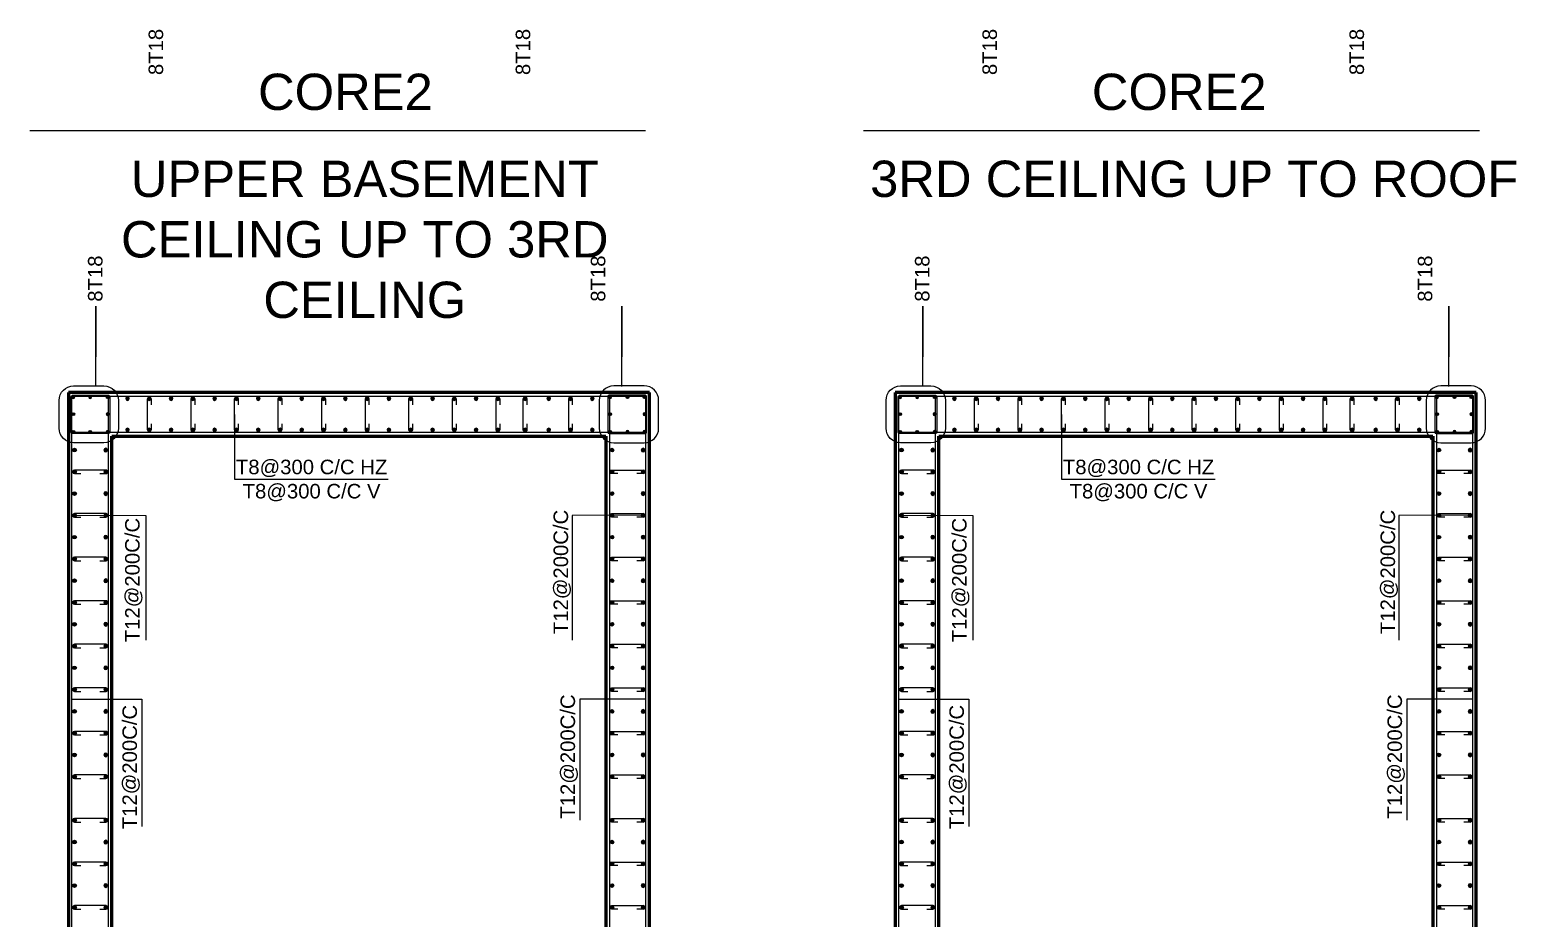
# Model space of a CAD drawing. Header units: millimetres. Extents: x -967280 to 3852, y 2833 to 1955156.
# Drawn here: x -398427 to -391302, y 457550 to 461811 of the extents above; entities that cross this region are included whole.
import ezdxf

# ---------------------------------------------------------------- set-up
doc = ezdxf.new("R2010")
doc.units = ezdxf.units.MM
doc.header["$LTSCALE"] = 1000
for name, color, linetype in [('A-WALL-LOW', 4, 'Continuous'), ('BARS', 1, 'Continuous'), ('S -Beams', 2, 'Continuous'), ('ST-STEEL', 4, 'Continuous'), ('ST-TEXT', 3, 'Continuous')]:
    doc.layers.add(name, color=color, linetype=linetype)
doc.layers.add('ST-001-COL-SEC', color=6, linetype='Continuous', lineweight=60)
doc.styles.add('DIM 1', font='arial.ttf', dxfattribs={"width": 0.8})
doc.styles.add('STRECTURAL', font='arial.ttf')
doc.styles.add('TXT DIM 25', font='arial.ttf')
doc.dimstyles.new('50', dxfattribs={"dimscale": 0.666666666666667, "dimtxt": 0.5, "dimasz": 0.12, "dimexe": 0.1, "dimexo": 0.08, "dimgap": 0.15, "dimtad": 1, "dimlfac": 0.4, "dimzin": 4, "dimdsep": 46, "dimtxsty": 'DIM 1', "dimblk": 'ARCHTICK', "dimcen": 0.09, "dimdle": 0.1, "dimclrd": 1, "dimclre": 252, "dimclrt": 2, "dimadec": 0, "dimazin": 0, "dimtfac": 1, "dimtix": 1, "dimtmove": 0, "dimatfit": 3, "dimfxl": 33, "dimtolj": 1, "dimtzin": 0, "dimarcsym": 0})
doc.dimstyles.new('ST- DIM1-25', dxfattribs={"dimscale": 0.025, "dimtxt": 1000, "dimasz": 1000, "dimexe": 1000, "dimexo": 1000, "dimgap": 0.5, "dimtad": 2, "dimdec": 0, "dimrnd": 5, "dimzin": 0, "dimdsep": 46, "dimtxsty": 'TXT DIM 25', "dimblk": 'ARCHTICK', "dimcen": 90, "dimdle": 1000, "dimclrd": 1, "dimclre": 1, "dimclrt": 3, "dimadec": 1, "dimazin": 0, "dimtfac": 1, "dimtdec": 0, "dimtofl": 0, "dimtmove": 0, "dimatfit": 3, "dimfxl": 1, "dimtolj": 1, "dimtzin": 0, "dimarcsym": 0})

# ---------------------------------------------------------------- blocks, each defined once
blk = doc.blocks.new('D25')
at = {"layer": 'BARS'}
h = blk.add_hatch(color=256, dxfattribs=at)
h.dxf.hatch_style = 1
edge = h.paths.add_edge_path()
edge.add_arc((0, 0), 12.5, 0, 360)
at = {"layer": 'BARS', "color": 1}
blk.add_circle((0, 0), 12.5, dxfattribs=at)
at = {"layer": 'Defpoints'}
for p, q in [((12.5, 0), (-12.5, 0)), ((0, -12.5), (0, 12.5))]:
    blk.add_line(p, q, dxfattribs=at)
at = {"layer": 'ST-STEEL'}
blk.add_circle((0, 0), 12.5, dxfattribs=at)
blk = doc.blocks.new('_ArchTick')
at = {"color": 0, "linetype": 'ByBlock', "const_width": 0.15}
blk.add_lwpolyline([(-0.5, -0.5), (0.5, 0.5)], dxfattribs=at)
blk = doc.blocks.new('ST_WAll')
at = {"layer": 'A-WALL-LOW', "color": 1}
for points in [[(548170.9205314796, 1618850.714931436), (547962.1162808817, 1618850.714931436, -0.414213562373095), (547862.1162808817, 1618950.714931197), (547862.1162808817, 1619142.18549747, -0.414213562373095), (547962.1162808817, 1619242.185497471), (548170.9205314796, 1619242.185497471, -0.414213562373095), (548270.9205314796, 1619142.18549747), (548270.9205314796, 1618950.714931197, -0.414213562373095)], [(551681.1084968708, 1618850.714931436), (551889.9127475881, 1618850.714931436, 0.414213562373095), (551989.912747469, 1618950.714931197), (551989.912747469, 1619142.18549747, 0.414213562373095), (551889.9127475881, 1619242.185497471), (551681.1084968708, 1619242.185497471, 0.414213562373095), (551581.1084968708, 1619142.18549747), (551581.1084968708, 1618950.714931197, 0.414213562373095)], [(553864.3907357203, 1618850.714931436), (553655.5864851229, 1618850.714931436, -0.414213562373095), (553555.5864851227, 1618950.714931197), (553555.5864851227, 1619142.18549747, -0.414213562373095), (553655.5864851229, 1619242.185497471), (553864.3907357203, 1619242.185497471, -0.414213562373095), (553964.3907357205, 1619142.18549747), (553964.3907357205, 1618950.714931197, -0.414213562373095)], [(557374.5787011121, 1618850.714931436), (557583.382951829, 1618850.714931436, 0.414213562373095), (557683.38295171, 1618950.714931197), (557683.38295171, 1619142.18549747, 0.414213562373095), (557583.382951829, 1619242.185497471), (557374.5787011121, 1619242.185497471, 0.414213562373095), (557274.5787011121, 1619142.18549747), (557274.5787011121, 1618950.714931197, 0.414213562373095)]]:
    blk.add_lwpolyline(points, format="xyb", close=True, dxfattribs=at)
at = {"layer": 'S -Beams', "color": 3}
for p, q in [((547660, 1621000.000000001), (551900.0000000002, 1621000.000000001)), ((553400.5844021401, 1621000.000000001), (557640.5844021402, 1621000.000000001))]:
    blk.add_line(p, q, dxfattribs=at)
at = {"layer": 'ST-001-COL-SEC'}
for p, q in [((551926.0145141744, 1619195.908572145), (547926.0145141761, 1619195.908572145)), ((547926.0145141761, 1619195.908572145), (547926.0145141761, 1611995.908493221)), ((551926.0145141744, 1611995.908493221), (551926.0145141744, 1619195.908572145)), ((557619.4847184153, 1619195.908572145), (553619.4847184173, 1619195.908572145)), ((553619.4847184173, 1619195.908572145), (553619.4847184173, 1611995.908493221)), ((557619.4847184153, 1611995.908493221), (557619.4847184153, 1619195.908572145)), ((548226.0145141758, 1612295.908493221), (548226.0145141758, 1618895.908572144)), ((548226.0145141758, 1618895.908572144), (551626.3467996976, 1618895.908572144)), ((551626.3467996976, 1618895.908572144), (551626.086947187, 1612295.908493222)), ((553919.484718417, 1612295.908493221), (553919.484718417, 1618895.908572144)), ((553919.484718417, 1618895.908572144), (557319.817003939, 1618895.908572144)), ((557319.817003939, 1618895.908572144), (557319.5571514278, 1612295.908493222))]:
    blk.add_line(p, q, dxfattribs=at)
at = {"layer": 'ST-STEEL'}
for points in [[(547954.2520142657, 1619177.083572145), (548202.3451736085, 1619177.083572145, -0.414213562373095), (548211.7576736086, 1619167.671072324), (548211.7576736086, 1618922.946072325, -0.414213562373095), (548202.3451736085, 1618913.533572145), (547954.2520142657, 1618913.533572145, -0.414213562373095), (547944.8395142657, 1618922.946072325), (547944.8395142657, 1619167.671072324, -0.414213562373095)], [(547963.112863747, 1619170.908572145), (548188.9161647243, 1619170.908572145, -0.414213562373095), (548201.0145141761, 1619158.810222574), (548201.0145141761, 1612036.585086315, -0.414213562373095), (548182.1220547833, 1612017.692626923), (547963.112863747, 1612017.692626923, -0.414213562373095), (547951.0145141762, 1612029.790976494), (547951.0145141762, 1619158.810222574, -0.414213562373095)], [(551888.9424547813, 1618920.908572145), (547963.112863747, 1618920.908572145, -0.414213562373095), (547951.0145141762, 1618933.006921716), (547951.0145141762, 1619158.810222574, -0.414213562373095), (547963.112863747, 1619170.908572145), (551888.9424547813, 1619170.908572145, -0.414213562373095), (551901.0408042334, 1619158.810222574), (551901.0408042334, 1618933.006921716, -0.414213562373095)], [(551897.7770140851, 1619177.083572145), (551649.6838547423, 1619177.083572145, 0.414213562373095), (551640.2713547422, 1619167.671072324), (551640.2713547422, 1618922.946072325, 0.414213562373095), (551649.6838547423, 1618913.533572145), (551897.7770140851, 1618913.533572145, 0.414213562373095), (551907.1895140852, 1618922.946072325), (551907.1895140852, 1619167.671072324, 0.414213562373095)], [(551889.2484501265, 1619170.908572145), (551663.4451491496, 1619170.908572145, 0.414213562373095), (551651.3467996977, 1619158.810222574), (551651.0751357089, 1612029.790976494, 0.414213562373095), (551663.1734851608, 1612017.692626923), (551888.976786138, 1612017.692626923, 0.414213562373095), (551901.075135709, 1612029.790976494), (551901.346799698, 1619158.810222574, 0.414213562373095)], [(553647.722218507, 1619177.083572145), (553895.8153778497, 1619177.083572145, -0.414213562373095), (553905.2278778496, 1619167.671072324), (553905.2278778496, 1618922.946072325, -0.414213562373095), (553895.8153778497, 1618913.533572145), (553647.722218507, 1618913.533572145, -0.414213562373095), (553638.3097185069, 1618922.946072325), (553638.3097185069, 1619167.671072324, -0.414213562373095)], [(553656.5830679883, 1619170.908572145), (553882.3863689651, 1619170.908572145, -0.414213562373095), (553894.484718417, 1619158.810222574), (553894.484718417, 1612036.585086315, -0.414213562373095), (553875.5922590245, 1612017.692626923), (553656.5830679883, 1612017.692626923, -0.414213562373095), (553644.484718417, 1612029.790976494), (553644.484718417, 1619158.810222574, -0.414213562373095)], [(557582.4126590225, 1618920.908572145), (553656.5830679883, 1618920.908572145, -0.414213562373095), (553644.484718417, 1618933.006921716), (553644.484718417, 1619158.810222574, -0.414213562373095), (553656.5830679883, 1619170.908572145), (557582.4126590225, 1619170.908572145, -0.414213562373095), (557594.5110084744, 1619158.810222574), (557594.5110084744, 1618933.006921716, -0.414213562373095)], [(557591.247218326, 1619177.083572145), (557343.1540589832, 1619177.083572145, 0.414213562373095), (557333.7415589831, 1619167.671072324), (557333.7415589831, 1618922.946072325, 0.414213562373095), (557343.1540589832, 1618913.533572145), (557591.247218326, 1618913.533572145, 0.414213562373095), (557600.6597183261, 1618922.946072325), (557600.6597183261, 1619167.671072324, 0.414213562373095)], [(557582.7186543677, 1619170.908572145), (557356.9153533911, 1619170.908572145, 0.414213562373095), (557344.817003939, 1619158.810222574), (557344.5453399501, 1612029.790976494, 0.414213562373095), (557356.643689402, 1612017.692626923), (557582.4469903789, 1612017.692626923, 0.414213562373095), (557594.5453399504, 1612029.790976494), (557594.8170039392, 1619158.810222574, 0.414213562373095)]]:
    blk.add_lwpolyline(points, format="xyb", close=True, dxfattribs=at)
for points in [[(548495.6379549184, 1618980.335606761), (548495.635821072, 1618938.217214532, -1.000000000000947), (548470.635821072, 1618938.21848125), (548470.6349785009, 1619153.539279886, -1), (548495.6349785009, 1619153.538013168), (548495.6328395286, 1619111.318058439)], [(548795.6379547993, 1618980.335606761), (548795.6358210724, 1618938.217214532, -1.000000000000947), (548770.6358211912, 1618938.21848125), (548770.6349785009, 1619153.539279886, -1), (548795.6349783817, 1619153.538013168), (548795.6328395287, 1619111.318058439)], [(549095.6379549186, 1618980.335606761), (549095.6358210722, 1618938.217214532, -1.000000000000947), (549070.6358210722, 1618938.21848125), (549070.6349786199, 1619153.539279886, -1), (549095.634978501, 1619153.538013168), (549095.6328395287, 1619111.318058439)], [(549395.6379549183, 1618980.335606761), (549395.6358210723, 1618938.217214532, -1.000000000000947), (549370.6358210724, 1618938.21848125), (549370.634978501, 1619153.539279886, -1), (549395.6349785008, 1619153.538013168), (549395.6328395285, 1619111.318058439)], [(549695.6379547991, 1618980.335606761), (549695.6358210723, 1618938.217214532, -1.000000000000947), (549670.6358210723, 1618938.21848125), (549670.6349785011, 1619153.539279886, -1), (549695.6349785011, 1619153.538013168), (549695.6328395288, 1619111.318058439)], [(549995.6379549184, 1618980.335606761), (549995.635821072, 1618938.217214532, -1.000000000000947), (549970.6358210723, 1618938.21848125), (549970.6349785009, 1619153.539279886, -1), (549995.6349785012, 1619153.538013168), (549995.6328395288, 1619111.318058439)], [(550295.6379547992, 1618980.335606761), (550295.6358209532, 1618938.217214532, -1.000000000000947), (550270.6358209528, 1618938.21848125), (550270.6349783819, 1619153.539279886, -1), (550295.6349783817, 1619153.538013168), (550295.6328394094, 1619111.318058439)], [(550595.6379546801, 1618980.335606761), (550595.6358209532, 1618938.217214532, -1.000000000000947), (550570.6358209532, 1618938.21848125), (550570.6349783817, 1619153.539279886, -1), (550595.6349783818, 1619153.538013168), (550595.6328394095, 1619111.318058439)], [(550895.6379547993, 1618980.335606761), (550895.635820953, 1618938.217214532, -1.000000000000947), (550870.6358209532, 1618938.21848125), (550870.6349783815, 1619153.539279886, -1), (550895.6349783816, 1619153.538013168), (550895.6328394093, 1619111.318058439)], [(551083.1379547975, 1618980.335606761), (551083.1358210705, 1618938.217214532, -1.000000000000947), (551058.13582119, 1618938.21848125), (551058.1349784994, 1619153.539279886, -1), (551083.1349783798, 1619153.538013168), (551083.1328395271, 1619111.318058439)], [(551395.6379547975, 1618980.335606761), (551395.6358210706, 1618938.217214532, -1.000000000000947), (551370.6358211898, 1618938.21848125), (551370.6349784994, 1619153.539279886, -1), (551395.6349783803, 1619153.538013168), (551395.6328395272, 1619111.318058439)], [(554189.1081591594, 1618980.335606761), (554189.1060253133, 1618938.217214532, -1.000000000000947), (554164.1060253135, 1618938.21848125), (554164.1051827421, 1619153.539279886, -1), (554189.1051827421, 1619153.538013168), (554189.1030437698, 1619111.318058439)], [(554489.1081590406, 1618980.335606761), (554489.1060253133, 1618938.217214532, -1.000000000000947), (554464.1060254326, 1618938.21848125), (554464.1051827419, 1619153.539279886, -1), (554489.105182623, 1619153.538013168), (554489.1030437696, 1619111.318058439)], [(554789.1081591598, 1618980.335606761), (554789.1060253134, 1618938.217214532, -1.000000000000947), (554764.1060253134, 1618938.21848125), (554764.1051828612, 1619153.539279886, -1), (554789.1051827422, 1619153.538013168), (554789.10304377, 1619111.318058439)], [(555089.1081591595, 1618980.335606761), (555089.1060253131, 1618938.217214532, -1.000000000000947), (555064.1060253131, 1618938.21848125), (555064.105182742, 1619153.539279886, -1), (555089.105182742, 1619153.538013168), (555089.1030437697, 1619111.318058439)], [(555389.1081590405, 1618980.335606761), (555389.1060253135, 1618938.217214532, -1.000000000000947), (555364.1060253135, 1618938.21848125), (555364.105182742, 1619153.539279886, -1), (555389.1051827421, 1619153.538013168), (555389.1030437698, 1619111.318058439)], [(555689.1081591597, 1618980.335606761), (555689.1060253133, 1618938.217214532, -1.000000000000947), (555664.1060253133, 1618938.21848125), (555664.1051827421, 1619153.539279886, -1), (555689.1051827421, 1619153.538013168), (555689.1030437698, 1619111.318058439)], [(555989.1081590406, 1618980.335606761), (555989.106025194, 1618938.217214532, -1.000000000000947), (555964.106025194, 1618938.21848125), (555964.1051826229, 1619153.539279886, -1), (555989.1051826229, 1619153.538013168), (555989.1030436506, 1619111.318058439)], [(556289.1081589214, 1618980.335606761), (556289.1060251938, 1618938.217214532, -1.000000000000947), (556264.106025194, 1618938.21848125), (556264.1051826227, 1619153.539279886, -1), (556289.105182623, 1619153.538013168), (556289.1030436507, 1619111.318058439)], [(556589.1081590406, 1618980.335606761), (556589.1060251942, 1618938.217214532, -1.000000000000947), (556564.1060251942, 1618938.21848125), (556564.105182623, 1619153.539279886, -1), (556589.105182623, 1619153.538013168), (556589.1030436507, 1619111.318058439)], [(556776.6081590389, 1618980.335606761), (556776.6060253117, 1618938.217214532, -1.000000000000947), (556751.6060254306, 1618938.21848125), (556751.6051827406, 1619153.539279886, -1), (556776.605182621, 1619153.538013168), (556776.6030437683, 1619111.318058439)], [(557089.1081590387, 1618980.335606761), (557089.1060253119, 1618938.217214532, -1.000000000000947), (557064.1060254307, 1618938.21848125), (557064.1051827406, 1619153.539279886, -1), (557089.1051826212, 1619153.538013168), (557089.1030437681, 1619111.318058439)], [(548142.0962470451, 1618637.52556128), (548184.2146392745, 1618637.527695127, 1.000000000000947), (548184.2133726756, 1618662.527695127), (547968.89257404, 1618662.528537698, 1), (547968.8938405194, 1618637.528537937), (548011.1137953678, 1618637.530676551)], [(548142.0962470451, 1618637.52556128), (548184.2146392745, 1618637.527695127, 1.000000000000947), (548184.2133726756, 1618662.527695127), (547968.89257404, 1618662.528537698, 1), (547968.8938405194, 1618637.528537937), (548011.1137953678, 1618637.530676551)], [(551709.9327813054, 1618637.52556128), (551667.8143891955, 1618637.527695127, -1.000000000000947), (551667.8156556749, 1618662.527695127), (551883.1364544295, 1618662.528537698, -1), (551883.135187831, 1618637.528537937), (551840.9152329824, 1618637.530676551)], [(551709.9327813054, 1618637.52556128), (551667.8143891955, 1618637.527695127, -1.000000000000947), (551667.8156556749, 1618662.527695127), (551883.1364544295, 1618662.528537698, -1), (551883.135187831, 1618637.528537937), (551840.9152329824, 1618637.530676551)], [(553835.5664512864, 1618637.52556128), (553877.6848435155, 1618637.527695127, 1.000000000000947), (553877.6835769165, 1618662.527695127), (553662.3627782812, 1618662.528537698, 1), (553662.3640447607, 1618637.528537937), (553704.5839996088, 1618637.530676551)], [(553835.5664512864, 1618637.52556128), (553877.6848435155, 1618637.527695127, 1.000000000000947), (553877.6835769165, 1618662.527695127), (553662.3627782812, 1618662.528537698, 1), (553662.3640447607, 1618637.528537937), (553704.5839996088, 1618637.530676551)], [(557403.4029855465, 1618637.52556128), (557361.2845934364, 1618637.527695127, -1.000000000000947), (557361.2858599161, 1618662.527695127), (557576.6066586707, 1618662.528537698, -1), (557576.6053920718, 1618637.528537937), (557534.3854372236, 1618637.530676551)], [(557403.4029855465, 1618637.52556128), (557361.2845934364, 1618637.527695127, -1.000000000000947), (557361.2858599161, 1618662.527695127), (557576.6066586707, 1618662.528537698, -1), (557576.6053920718, 1618637.528537937), (557534.3854372236, 1618637.530676551)], [(548142.0962470451, 1618337.525561281), (548184.2146392745, 1618337.527695127, 1.000000000000947), (548184.2133726756, 1618362.527695127), (547968.89257404, 1618362.528537698, 1), (547968.8938405194, 1618337.528537698), (548011.1137953678, 1618337.53067679)], [(551709.9327813054, 1618337.525561281), (551667.8143891955, 1618337.527695127, -1.000000000000947), (551667.8156556749, 1618362.527695127), (551883.1364544295, 1618362.528537698, -1), (551883.135187831, 1618337.528537698), (551840.9152329824, 1618337.53067679)], [(551709.9327813054, 1618337.525561281), (551667.8143891955, 1618337.527695127, -1.000000000000947), (551667.8156556749, 1618362.527695127), (551883.1364544295, 1618362.528537698, -1), (551883.135187831, 1618337.528537698), (551840.9152329824, 1618337.53067679)], [(553835.5664512864, 1618337.525561281), (553877.6848435155, 1618337.527695127, 1.000000000000947), (553877.6835769165, 1618362.527695127), (553662.3627782812, 1618362.528537698, 1), (553662.3640447607, 1618337.528537698), (553704.5839996088, 1618337.53067679)], [(557403.4029855465, 1618337.525561281), (557361.2845934364, 1618337.527695127, -1.000000000000947), (557361.2858599161, 1618362.527695127), (557576.6066586707, 1618362.528537698, -1), (557576.6053920718, 1618337.528537698), (557534.3854372236, 1618337.53067679)], [(557403.4029855465, 1618337.525561281), (557361.2845934364, 1618337.527695127, -1.000000000000947), (557361.2858599161, 1618362.527695127), (557576.6066586707, 1618362.528537698, -1), (557576.6053920718, 1618337.528537698), (557534.3854372236, 1618337.53067679)], [(548142.0962470451, 1618037.525561519), (548184.2146392745, 1618037.527695127, 1.000000000000947), (548184.2133726756, 1618062.527695127), (547968.89257404, 1618062.528537698, 1), (547968.8938405194, 1618037.528537698), (548011.1137953678, 1618037.53067679)], [(548142.0962470451, 1618037.525561519), (548184.2146392745, 1618037.527695127, 1.000000000000947), (548184.2133726756, 1618062.527695127), (547968.89257404, 1618062.528537698, 1), (547968.8938405194, 1618037.528537698), (548011.1137953678, 1618037.53067679)], [(551709.9327813054, 1618037.525561519), (551667.8143891955, 1618037.527695127, -1.000000000000947), (551667.8156556749, 1618062.527695127), (551883.1364544295, 1618062.528537698, -1), (551883.135187831, 1618037.528537698), (551840.9152329824, 1618037.53067679)], [(551709.9327813054, 1618037.525561519), (551667.8143891955, 1618037.527695127, -1.000000000000947), (551667.8156556749, 1618062.527695127), (551883.1364544295, 1618062.528537698, -1), (551883.135187831, 1618037.528537698), (551840.9152329824, 1618037.53067679)], [(553835.5664512864, 1618037.525561519), (553877.6848435155, 1618037.527695127, 1.000000000000947), (553877.6835769165, 1618062.527695127), (553662.3627782812, 1618062.528537698, 1), (553662.3640447607, 1618037.528537698), (553704.5839996088, 1618037.53067679)], [(553835.5664512864, 1618037.525561519), (553877.6848435155, 1618037.527695127, 1.000000000000947), (553877.6835769165, 1618062.527695127), (553662.3627782812, 1618062.528537698, 1), (553662.3640447607, 1618037.528537698), (553704.5839996088, 1618037.53067679)], [(557403.4029855465, 1618037.525561519), (557361.2845934364, 1618037.527695127, -1.000000000000947), (557361.2858599161, 1618062.527695127), (557576.6066586707, 1618062.528537698, -1), (557576.6053920718, 1618037.528537698), (557534.3854372236, 1618037.53067679)], [(557403.4029855465, 1618037.525561519), (557361.2845934364, 1618037.527695127, -1.000000000000947), (557361.2858599161, 1618062.527695127), (557576.6066586707, 1618062.528537698, -1), (557576.6053920718, 1618037.528537698), (557534.3854372236, 1618037.53067679)], [(548142.0962470451, 1617737.525561519), (548184.2146392745, 1617737.527695127, 1.000000000000947), (548184.2133726756, 1617762.527695127), (547968.89257404, 1617762.528537698, 1), (547968.8938405194, 1617737.528537698), (548011.1137953678, 1617737.53067679)], [(548142.0962470451, 1617737.525561519), (548184.2146392745, 1617737.527695127, 1.000000000000947), (548184.2133726756, 1617762.527695127), (547968.89257404, 1617762.528537698, 1), (547968.8938405194, 1617737.528537698), (548011.1137953678, 1617737.53067679)], [(551709.9327813054, 1617737.525561519), (551667.8143891955, 1617737.527695127, -1.000000000000947), (551667.8156556749, 1617762.527695127), (551883.1364544295, 1617762.528537698, -1), (551883.135187831, 1617737.528537698), (551840.9152329824, 1617737.53067679)], [(551709.9327813054, 1617737.525561519), (551667.8143891955, 1617737.527695127, -1.000000000000947), (551667.8156556749, 1617762.527695127), (551883.1364544295, 1617762.528537698, -1), (551883.135187831, 1617737.528537698), (551840.9152329824, 1617737.53067679)], [(553835.5664512864, 1617737.525561519), (553877.6848435155, 1617737.527695127, 1.000000000000947), (553877.6835769165, 1617762.527695127), (553662.3627782812, 1617762.528537698, 1), (553662.3640447607, 1617737.528537698), (553704.5839996088, 1617737.53067679)], [(553835.5664512864, 1617737.525561519), (553877.6848435155, 1617737.527695127, 1.000000000000947), (553877.6835769165, 1617762.527695127), (553662.3627782812, 1617762.528537698, 1), (553662.3640447607, 1617737.528537698), (553704.5839996088, 1617737.53067679)], [(557403.4029855465, 1617737.525561519), (557361.2845934364, 1617737.527695127, -1.000000000000947), (557361.2858599161, 1617762.527695127), (557576.6066586707, 1617762.528537698, -1), (557576.6053920718, 1617737.528537698), (557534.3854372236, 1617737.53067679)], [(557403.4029855465, 1617737.525561519), (557361.2845934364, 1617737.527695127, -1.000000000000947), (557361.2858599161, 1617762.527695127), (557576.6066586707, 1617762.528537698, -1), (557576.6053920718, 1617737.528537698), (557534.3854372236, 1617737.53067679)], [(548142.0962470451, 1617437.525561281), (548184.2146392745, 1617437.527695365, 1.000000000000947), (548184.2133726756, 1617462.527695127), (547968.89257404, 1617462.528537698, 1), (547968.8938405194, 1617437.528537698), (548011.1137953678, 1617437.53067679)], [(548142.0962470451, 1617437.525561281), (548184.2146392745, 1617437.527695365, 1.000000000000947), (548184.2133726756, 1617462.527695127), (547968.89257404, 1617462.528537698, 1), (547968.8938405194, 1617437.528537698), (548011.1137953678, 1617437.53067679)], [(551709.9327813054, 1617437.525561281), (551667.8143891955, 1617437.527695365, -1.000000000000947), (551667.8156556749, 1617462.527695127), (551883.1364544295, 1617462.528537698, -1), (551883.135187831, 1617437.528537698), (551840.9152329824, 1617437.53067679)], [(551709.9327813054, 1617437.525561281), (551667.8143891955, 1617437.527695365, -1.000000000000947), (551667.8156556749, 1617462.527695127), (551883.1364544295, 1617462.528537698, -1), (551883.135187831, 1617437.528537698), (551840.9152329824, 1617437.53067679)], [(553835.5664512864, 1617437.525561281), (553877.6848435155, 1617437.527695365, 1.000000000000947), (553877.6835769165, 1617462.527695127), (553662.3627782812, 1617462.528537698, 1), (553662.3640447607, 1617437.528537698), (553704.5839996088, 1617437.53067679)], [(553835.5664512864, 1617437.525561281), (553877.6848435155, 1617437.527695365, 1.000000000000947), (553877.6835769165, 1617462.527695127), (553662.3627782812, 1617462.528537698, 1), (553662.3640447607, 1617437.528537698), (553704.5839996088, 1617437.53067679)], [(557403.4029855465, 1617437.525561281), (557361.2845934364, 1617437.527695365, -1.000000000000947), (557361.2858599161, 1617462.527695127), (557576.6066586707, 1617462.528537698, -1), (557576.6053920718, 1617437.528537698), (557534.3854372236, 1617437.53067679)], [(557403.4029855465, 1617437.525561281), (557361.2845934364, 1617437.527695365, -1.000000000000947), (557361.2858599161, 1617462.527695127), (557576.6066586707, 1617462.528537698, -1), (557576.6053920718, 1617437.528537698), (557534.3854372236, 1617437.53067679)], [(548142.0962470451, 1617137.525561281), (548184.2146392745, 1617137.527695127, 1.000000000000947), (548184.2133726756, 1617162.527695127), (547968.89257404, 1617162.528537698, 1), (547968.8938405194, 1617137.528537937), (548011.1137953678, 1617137.530676551)], [(548142.0962470451, 1617137.525561281), (548184.2146392745, 1617137.527695127, 1.000000000000947), (548184.2133726756, 1617162.527695127), (547968.89257404, 1617162.528537698, 1), (547968.8938405194, 1617137.528537937), (548011.1137953678, 1617137.530676551)], [(551709.9327813054, 1617137.525561281), (551667.8143891955, 1617137.527695127, -1.000000000000947), (551667.8156556749, 1617162.527695127), (551883.1364544295, 1617162.528537698, -1), (551883.135187831, 1617137.528537937), (551840.9152329824, 1617137.530676551)], [(551709.9327813054, 1617137.525561281), (551667.8143891955, 1617137.527695127, -1.000000000000947), (551667.8156556749, 1617162.527695127), (551883.1364544295, 1617162.528537698, -1), (551883.135187831, 1617137.528537937), (551840.9152329824, 1617137.530676551)], [(553835.5664512864, 1617137.525561281), (553877.6848435155, 1617137.527695127, 1.000000000000947), (553877.6835769165, 1617162.527695127), (553662.3627782812, 1617162.528537698, 1), (553662.3640447607, 1617137.528537937), (553704.5839996088, 1617137.530676551)], [(553835.5664512864, 1617137.525561281), (553877.6848435155, 1617137.527695127, 1.000000000000947), (553877.6835769165, 1617162.527695127), (553662.3627782812, 1617162.528537698, 1), (553662.3640447607, 1617137.528537937), (553704.5839996088, 1617137.530676551)], [(557403.4029855465, 1617137.525561281), (557361.2845934364, 1617137.527695127, -1.000000000000947), (557361.2858599161, 1617162.527695127), (557576.6066586707, 1617162.528537698, -1), (557576.6053920718, 1617137.528537937), (557534.3854372236, 1617137.530676551)], [(557403.4029855465, 1617137.525561281), (557361.2845934364, 1617137.527695127, -1.000000000000947), (557361.2858599161, 1617162.527695127), (557576.6066586707, 1617162.528537698, -1), (557576.6053920718, 1617137.528537937), (557534.3854372236, 1617137.530676551)], [(548142.0962470451, 1616837.525561281), (548184.2146392745, 1616837.527695127, 1.000000000000947), (548184.2133726756, 1616862.527695127), (547968.89257404, 1616862.528537698, 1), (547968.8938405194, 1616837.528537698), (548011.1137953678, 1616837.53067679)], [(548142.0962470451, 1616837.525561281), (548184.2146392745, 1616837.527695127, 1.000000000000947), (548184.2133726756, 1616862.527695127), (547968.89257404, 1616862.528537698, 1), (547968.8938405194, 1616837.528537698), (548011.1137953678, 1616837.53067679)], [(551709.9327813054, 1616837.525561281), (551667.8143891955, 1616837.527695127, -1.000000000000947), (551667.8156556749, 1616862.527695127), (551883.1364544295, 1616862.528537698, -1), (551883.135187831, 1616837.528537698), (551840.9152329824, 1616837.53067679)], [(551709.9327813054, 1616837.525561281), (551667.8143891955, 1616837.527695127, -1.000000000000947), (551667.8156556749, 1616862.527695127), (551883.1364544295, 1616862.528537698, -1), (551883.135187831, 1616837.528537698), (551840.9152329824, 1616837.53067679)], [(553835.5664512864, 1616837.525561281), (553877.6848435155, 1616837.527695127, 1.000000000000947), (553877.6835769165, 1616862.527695127), (553662.3627782812, 1616862.528537698, 1), (553662.3640447607, 1616837.528537698), (553704.5839996088, 1616837.53067679)], [(553835.5664512864, 1616837.525561281), (553877.6848435155, 1616837.527695127, 1.000000000000947), (553877.6835769165, 1616862.527695127), (553662.3627782812, 1616862.528537698, 1), (553662.3640447607, 1616837.528537698), (553704.5839996088, 1616837.53067679)], [(557403.4029855465, 1616837.525561281), (557361.2845934364, 1616837.527695127, -1.000000000000947), (557361.2858599161, 1616862.527695127), (557576.6066586707, 1616862.528537698, -1), (557576.6053920718, 1616837.528537698), (557534.3854372236, 1616837.53067679)], [(557403.4029855465, 1616837.525561281), (557361.2845934364, 1616837.527695127, -1.000000000000947), (557361.2858599161, 1616862.527695127), (557576.6066586707, 1616862.528537698, -1), (557576.6053920718, 1616837.528537698), (557534.3854372236, 1616837.53067679)], [(548142.0962470451, 1616537.525561519), (548184.2146392745, 1616537.527695127, 1.000000000000947), (548184.2133726756, 1616562.527695127), (547968.89257404, 1616562.528537698, 1), (547968.8938405194, 1616537.528537698), (548011.1137953678, 1616537.530676789)], [(548142.0962470451, 1616537.525561519), (548184.2146392745, 1616537.527695127, 1.000000000000947), (548184.2133726756, 1616562.527695127), (547968.89257404, 1616562.528537698, 1), (547968.8938405194, 1616537.528537698), (548011.1137953678, 1616537.530676789)], [(551709.9327813054, 1616537.525561519), (551667.8143891955, 1616537.527695127, -1.000000000000947), (551667.8156556749, 1616562.527695127), (551883.1364544295, 1616562.528537698, -1), (551883.135187831, 1616537.528537698), (551840.9152329824, 1616537.530676789)], [(551709.9327813054, 1616537.525561519), (551667.8143891955, 1616537.527695127, -1.000000000000947), (551667.8156556749, 1616562.527695127), (551883.1364544295, 1616562.528537698, -1), (551883.135187831, 1616537.528537698), (551840.9152329824, 1616537.530676789)], [(553835.5664512864, 1616537.525561519), (553877.6848435155, 1616537.527695127, 1.000000000000947), (553877.6835769165, 1616562.527695127), (553662.3627782812, 1616562.528537698, 1), (553662.3640447607, 1616537.528537698), (553704.5839996088, 1616537.530676789)], [(553835.5664512864, 1616537.525561519), (553877.6848435155, 1616537.527695127, 1.000000000000947), (553877.6835769165, 1616562.527695127), (553662.3627782812, 1616562.528537698, 1), (553662.3640447607, 1616537.528537698), (553704.5839996088, 1616537.530676789)], [(557403.4029855465, 1616537.525561519), (557361.2845934364, 1616537.527695127, -1.000000000000947), (557361.2858599161, 1616562.527695127), (557576.6066586707, 1616562.528537698, -1), (557576.6053920718, 1616537.528537698), (557534.3854372236, 1616537.530676789)], [(557403.4029855465, 1616537.525561519), (557361.2845934364, 1616537.527695127, -1.000000000000947), (557361.2858599161, 1616562.527695127), (557576.6066586707, 1616562.528537698, -1), (557576.6053920718, 1616537.528537698), (557534.3854372236, 1616537.530676789)], [(548142.0962471048, 1616237.526404091), (548184.2146393339, 1616237.528537698, 1.000000000000947), (548184.2133727352, 1616262.528537698), (547968.8925740999, 1616262.529380269, 1), (547968.8938405793, 1616237.529380269), (548011.1137954274, 1616237.531519361)], [(548142.0962471048, 1616237.526404091), (548184.2146393339, 1616237.528537698, 1.000000000000947), (548184.2133727352, 1616262.528537698), (547968.8925740999, 1616262.529380269, 1), (547968.8938405793, 1616237.529380269), (548011.1137954274, 1616237.531519361)], [(551709.9327813647, 1616237.526404091), (551667.8143892549, 1616237.528537698, -1.000000000000947), (551667.8156557343, 1616262.528537698), (551883.1364544893, 1616262.529380269, -1), (551883.1351878906, 1616237.529380269), (551840.9152330423, 1616237.531519361)], [(551709.9327813647, 1616237.526404091), (551667.8143892549, 1616237.528537698, -1.000000000000947), (551667.8156557343, 1616262.528537698), (551883.1364544893, 1616262.529380269, -1), (551883.1351878906, 1616237.529380269), (551840.9152330423, 1616237.531519361)], [(553835.566451346, 1616237.526404091), (553877.6848435748, 1616237.528537698, 1.000000000000947), (553877.6835769764, 1616262.528537698), (553662.3627783408, 1616262.529380269, 1), (553662.3640448203, 1616237.529380269), (553704.5839996684, 1616237.531519361)], [(553835.566451346, 1616237.526404091), (553877.6848435748, 1616237.528537698, 1.000000000000947), (553877.6835769764, 1616262.528537698), (553662.3627783408, 1616262.529380269, 1), (553662.3640448203, 1616237.529380269), (553704.5839996684, 1616237.531519361)], [(557403.4029856059, 1616237.526404091), (557361.2845934961, 1616237.528537698, -1.000000000000947), (557361.2858599757, 1616262.528537698), (557576.6066587303, 1616262.529380269, -1), (557576.6053921314, 1616237.529380269), (557534.3854372832, 1616237.531519361)], [(557403.4029856059, 1616237.526404091), (557361.2845934961, 1616237.528537698, -1.000000000000947), (557361.2858599757, 1616262.528537698), (557576.6066587303, 1616262.529380269, -1), (557576.6053921314, 1616237.529380269), (557534.3854372832, 1616237.531519361)], [(548142.0962471048, 1615937.526403851), (548184.2146393339, 1615937.528537937, 1.000000000000947), (548184.2133727352, 1615962.528537698), (547968.8925740999, 1615962.529380269, 1), (547968.8938405793, 1615937.529380269), (548011.1137954274, 1615937.531519361)], [(548142.0962471048, 1615937.526403851), (548184.2146393339, 1615937.528537937, 1.000000000000947), (548184.2133727352, 1615962.528537698), (547968.8925740999, 1615962.529380269, 1), (547968.8938405793, 1615937.529380269), (548011.1137954274, 1615937.531519361)], [(551709.9327813647, 1615937.526403851), (551667.8143892549, 1615937.528537937, -1.000000000000947), (551667.8156557343, 1615962.528537698), (551883.1364544893, 1615962.529380269, -1), (551883.1351878906, 1615937.529380269), (551840.9152330423, 1615937.531519361)], [(551709.9327813647, 1615937.526403851), (551667.8143892549, 1615937.528537937, -1.000000000000947), (551667.8156557343, 1615962.528537698), (551883.1364544893, 1615962.529380269, -1), (551883.1351878906, 1615937.529380269), (551840.9152330423, 1615937.531519361)], [(553835.566451346, 1615937.526403851), (553877.6848435748, 1615937.528537937, 1.000000000000947), (553877.6835769764, 1615962.528537698), (553662.3627783408, 1615962.529380269, 1), (553662.3640448203, 1615937.529380269), (553704.5839996684, 1615937.531519361)], [(553835.566451346, 1615937.526403851), (553877.6848435748, 1615937.528537937, 1.000000000000947), (553877.6835769764, 1615962.528537698), (553662.3627783408, 1615962.529380269, 1), (553662.3640448203, 1615937.529380269), (553704.5839996684, 1615937.531519361)], [(557403.4029856059, 1615937.526403851), (557361.2845934961, 1615937.528537937, -1.000000000000947), (557361.2858599757, 1615962.528537698), (557576.6066587303, 1615962.529380269, -1), (557576.6053921314, 1615937.529380269), (557534.3854372832, 1615937.531519361)], [(557403.4029856059, 1615937.526403851), (557361.2845934961, 1615937.528537937, -1.000000000000947), (557361.2858599757, 1615962.528537698), (557576.6066587303, 1615962.529380269, -1), (557576.6053921314, 1615937.529380269), (557534.3854372832, 1615937.531519361)], [(548142.0962471048, 1615637.526403852), (548184.2146393339, 1615637.528537698, 1.000000000000947), (548184.2133727352, 1615662.528537698), (547968.8925740999, 1615662.529380269, 1), (547968.8938405793, 1615637.529380508), (548011.1137954274, 1615637.531519123)], [(548142.0962471048, 1615637.526403852), (548184.2146393339, 1615637.528537698, 1.000000000000947), (548184.2133727352, 1615662.528537698), (547968.8925740999, 1615662.529380269, 1), (547968.8938405793, 1615637.529380508), (548011.1137954274, 1615637.531519123)], [(551709.9327813647, 1615637.526403852), (551667.8143892549, 1615637.528537698, -1.000000000000947), (551667.8156557343, 1615662.528537698), (551883.1364544893, 1615662.529380269, -1), (551883.1351878906, 1615637.529380508), (551840.9152330423, 1615637.531519123)], [(551709.9327813647, 1615637.526403852), (551667.8143892549, 1615637.528537698, -1.000000000000947), (551667.8156557343, 1615662.528537698), (551883.1364544893, 1615662.529380269, -1), (551883.1351878906, 1615637.529380508), (551840.9152330423, 1615637.531519123)], [(553835.566451346, 1615637.526403852), (553877.6848435748, 1615637.528537698, 1.000000000000947), (553877.6835769764, 1615662.528537698), (553662.3627783408, 1615662.529380269, 1), (553662.3640448203, 1615637.529380508), (553704.5839996684, 1615637.531519123)], [(553835.566451346, 1615637.526403852), (553877.6848435748, 1615637.528537698, 1.000000000000947), (553877.6835769764, 1615662.528537698), (553662.3627783408, 1615662.529380269, 1), (553662.3640448203, 1615637.529380508), (553704.5839996684, 1615637.531519123)], [(557403.4029856059, 1615637.526403852), (557361.2845934961, 1615637.528537698, -1.000000000000947), (557361.2858599757, 1615662.528537698), (557576.6066587303, 1615662.529380269, -1), (557576.6053921314, 1615637.529380508), (557534.3854372832, 1615637.531519123)], [(557403.4029856059, 1615637.526403852), (557361.2845934961, 1615637.528537698, -1.000000000000947), (557361.2858599757, 1615662.528537698), (557576.6066587303, 1615662.529380269, -1), (557576.6053921314, 1615637.529380508), (557534.3854372832, 1615637.531519123)]]:
    blk.add_lwpolyline(points, format="xyb", dxfattribs=at)
at = {"layer": 'ST-STEEL', "color": 0}
for p, xscale, yscale, zscale, rotation in [((547960.1397943385, 1619164.491760814), -0.7530000000000011, 0.7530000000000011, 0.7530000000000001, 90), ((548076.3160460137, 1619164.491760814), -0.7530000000000011, 0.7530000000000011, 0.7530000000000001, 90), ((548196.6436031866, 1619164.491760814), 0.7530000000000001, 0.7530000000000001, 0.7530000000000001, 270), ((551655.3854251642, 1619164.491760814), -0.7530000000000011, 0.7530000000000011, 0.7530000000000001, 90), ((551775.712982337, 1619164.491760814), 0.7530000000000001, 0.7530000000000001, 0.7530000000000001, 270), ((551891.8892340123, 1619164.491760814), 0.7530000000000001, 0.7530000000000001, 0.7530000000000001, 270), ((553653.6099985797, 1619164.491760814), -0.7530000000000011, 0.7530000000000011, 0.7530000000000001, 90), ((553769.7862502551, 1619164.491760814), -0.7530000000000011, 0.7530000000000011, 0.7530000000000001, 90), ((553890.1138074278, 1619164.491760814), 0.7530000000000001, 0.7530000000000001, 0.7530000000000001, 270), ((557348.8556294052, 1619164.491760814), -0.7530000000000011, 0.7530000000000011, 0.7530000000000001, 90), ((557469.183186578, 1619164.491760814), 0.7530000000000001, 0.7530000000000001, 0.7530000000000001, 270), ((557585.3594382532, 1619164.491760814), 0.7530000000000001, 0.7530000000000001, 0.7530000000000001, 270), ((547960.1397943385, 1619046.334480641), 0.7530000000000011, 0.7530000000000011, 0.7530000000000011, 90), ((548196.4573935358, 1619046.334480641), -0.7530000000000001, 0.7530000000000001, 0.7530000000000001, 270), ((551655.5716348151, 1619046.334480641), 0.7530000000000011, 0.7530000000000011, 0.7530000000000011, 90), ((551891.8892340123, 1619046.334480641), -0.7530000000000001, 0.7530000000000001, 0.7530000000000001, 270), ((553653.6099985797, 1619046.334480641), 0.7530000000000011, 0.7530000000000011, 0.7530000000000011, 90), ((553889.927597777, 1619046.334480641), -0.7530000000000001, 0.7530000000000001, 0.7530000000000001, 270), ((557349.041839056, 1619046.334480641), 0.7530000000000011, 0.7530000000000011, 0.7530000000000011, 90), ((557585.3594382532, 1619046.334480641), -0.7530000000000001, 0.7530000000000001, 0.7530000000000001, 270), ((547960.1397943385, 1618926.125383476), 0.7530000000000011, 0.7530000000000011, 0.7530000000000011, 90), ((548076.3160460137, 1618926.125383476), 0.7530000000000011, 0.7530000000000011, 0.7530000000000011, 90), ((548196.6436031866, 1618926.125383476), -0.7530000000000001, 0.7530000000000001, 0.7530000000000001, 270), ((551655.3854251642, 1618926.125383476), 0.7530000000000011, 0.7530000000000011, 0.7530000000000011, 90), ((551775.712982337, 1618926.125383476), -0.7530000000000001, 0.7530000000000001, 0.7530000000000001, 270), ((551891.8892340123, 1618926.125383476), -0.7530000000000001, 0.7530000000000001, 0.7530000000000001, 270), ((553653.6099985797, 1618926.125383476), 0.7530000000000011, 0.7530000000000011, 0.7530000000000011, 90), ((553769.7862502551, 1618926.125383476), 0.7530000000000011, 0.7530000000000011, 0.7530000000000011, 90), ((553890.1138074278, 1618926.125383476), -0.7530000000000001, 0.7530000000000001, 0.7530000000000001, 270), ((557348.8556294052, 1618926.125383476), 0.7530000000000011, 0.7530000000000011, 0.7530000000000011, 90), ((557469.183186578, 1618926.125383476), -0.7530000000000001, 0.7530000000000001, 0.7530000000000001, 270), ((557585.3594382532, 1618926.125383476), -0.7530000000000001, 0.7530000000000001, 0.7530000000000001, 270)]:
    blk.add_blockref('D25', p, dxfattribs=dict(at, xscale=xscale, yscale=yscale, zscale=zscale, rotation=rotation))
at = {"layer": 'ST-STEEL', "color": 0, "xscale": -1.000000000000001, "rotation": 90}
for p in [(548333.1358211912, 1619154.186379142), (548483.1358210723, 1619154.186379142), (548633.1358210724, 1619154.186379142), (548783.135821072, 1619154.186379142), (548933.1358210724, 1619154.186379142), (549083.1358211914, 1619154.186379142), (549233.1358210722, 1619154.186379142), (549383.1358210722, 1619154.186379142), (549533.1358210723, 1619154.186379142), (549683.1358210723, 1619154.186379142), (549833.1358211915, 1619154.186379142), (549983.1358210723, 1619154.186379142), (550133.1358209528, 1619154.186379142), (550283.1358209532, 1619154.186379142), (550433.1358209532, 1619154.186379142), (550583.1358209532, 1619154.186379142), (550733.1358210724, 1619154.186379142), (550883.1358209532, 1619154.186379142), (551070.6358210708, 1619154.186379142), (551233.1358210705, 1619154.186379142), (551383.1358210706, 1619154.186379142), (551533.1358210703, 1619154.186379142), (554026.6060254325, 1619154.186379142), (554176.6060253136, 1619154.186379142), (554326.6060253133, 1619154.186379142), (554476.6060253133, 1619154.186379142), (554626.6060253134, 1619154.186379142), (554776.6060254326, 1619154.186379142), (554926.6060253134, 1619154.186379142), (555076.6060253134, 1619154.186379142), (555226.6060253135, 1619154.186379142), (555376.6060253131, 1619154.186379142), (555526.6060254327, 1619154.186379142), (555676.6060253135, 1619154.186379142), (555826.6060251943, 1619154.186379142), (555976.6060251943, 1619154.186379142), (556126.6060251944, 1619154.186379142), (556276.6060251942, 1619154.186379142), (556426.6060253131, 1619154.186379142), (556576.6060251938, 1619154.186379142), (556764.1060253114, 1619154.186379142), (556926.6060253117, 1619154.186379142), (557076.6060253115, 1619154.186379142), (557226.6060253119, 1619154.186379142), (548333.1358211912, 1618938.21784801), (548483.1358210723, 1618938.21784801), (548633.1358210724, 1618938.21784801), (548783.135821072, 1618938.21784801), (548933.1358210724, 1618938.21784801), (549083.1358211914, 1618938.21784801), (549233.1358210722, 1618938.21784801), (549383.1358210722, 1618938.21784801), (549533.1358210723, 1618938.21784801), (549683.1358210723, 1618938.21784801), (549833.1358211915, 1618938.21784801), (549983.1358210723, 1618938.21784801), (550133.1358209528, 1618938.21784801), (550283.1358209532, 1618938.21784801), (550433.1358209532, 1618938.21784801), (550583.1358209532, 1618938.21784801), (550733.1358210724, 1618938.21784801), (550883.1358209532, 1618938.21784801), (551070.6358210708, 1618938.21784801), (551233.1358210705, 1618938.21784801), (551383.1358210706, 1618938.21784801), (551533.1358210703, 1618938.21784801), (554026.6060254325, 1618938.21784801), (554176.6060253136, 1618938.21784801), (554326.6060253133, 1618938.21784801), (554476.6060253133, 1618938.21784801), (554626.6060253134, 1618938.21784801), (554776.6060254326, 1618938.21784801), (554926.6060253134, 1618938.21784801), (555076.6060253134, 1618938.21784801), (555226.6060253135, 1618938.21784801), (555376.6060253131, 1618938.21784801), (555526.6060254327, 1618938.21784801), (555676.6060253135, 1618938.21784801), (555826.6060251943, 1618938.21784801), (555976.6060251943, 1618938.21784801), (556126.6060251944, 1618938.21784801), (556276.6060251942, 1618938.21784801), (556426.6060253131, 1618938.21784801), (556576.6060251938, 1618938.21784801), (556764.1060253114, 1618938.21784801), (556926.6060253117, 1618938.21784801), (557076.6060253115, 1618938.21784801), (557226.6060253119, 1618938.21784801), (548183.1358210719, 1618800.027695127), (551883.1358210708, 1618800.027695127), (553876.6060253135, 1618800.027695127), (557576.6060253116, 1618800.027695127), (548183.1358210719, 1618650.027695126), (551883.1358210708, 1618650.027695126), (553876.6060253135, 1618650.027695126), (557576.6060253116, 1618650.027695126), (548183.1358210719, 1618500.027695127), (551883.1358210708, 1618500.027695127), (553876.6060253135, 1618500.027695127), (557576.6060253116, 1618500.027695127), (548183.1358210719, 1618350.027695127), (551883.1358210708, 1618350.027695127), (553876.6060253135, 1618350.027695127), (557576.6060253116, 1618350.027695127), (548183.1358210719, 1618200.027695127), (551883.1358210708, 1618200.027695127), (553876.6060253135, 1618200.027695127), (557576.6060253116, 1618200.027695127), (548183.1358210719, 1618050.027695127), (551883.1358210708, 1618050.027695127), (553876.6060253135, 1618050.027695127), (557576.6060253116, 1618050.027695127), (548183.1358210719, 1617900.027695127), (551883.1358210708, 1617900.027695127), (553876.6060253135, 1617900.027695127), (557576.6060253116, 1617900.027695127), (548183.1358210719, 1617750.027695127), (551883.1358210708, 1617750.027695127), (553876.6060253135, 1617750.027695127), (557576.6060253116, 1617750.027695127), (548183.1358210719, 1617600.027695126), (551883.1358210708, 1617600.027695126), (553876.6060253135, 1617600.027695126), (557576.6060253116, 1617600.027695126), (548183.1358210719, 1617450.027695127), (551883.1358210708, 1617450.027695127), (553876.6060253135, 1617450.027695127), (557576.6060253116, 1617450.027695127), (548183.1358210719, 1617300.027695127), (551883.1358210708, 1617300.027695127), (553876.6060253135, 1617300.027695127), (557576.6060253116, 1617300.027695127), (548183.1358210719, 1617150.027695127), (551883.1358210708, 1617150.027695127), (553876.6060253135, 1617150.027695127), (557576.6060253116, 1617150.027695127), (548183.1358210719, 1617000.027695126), (551883.1358210708, 1617000.027695126), (553876.6060253135, 1617000.027695126), (557576.6060253116, 1617000.027695126), (548183.1358210719, 1616850.027695127), (551883.1358210708, 1616850.027695127), (553876.6060253135, 1616850.027695127), (557576.6060253116, 1616850.027695127), (548183.1358210719, 1616700.027695127), (551883.1358210708, 1616700.027695127), (553876.6060253135, 1616700.027695127), (557576.6060253116, 1616700.027695127), (548183.1358210719, 1616550.027695127), (551883.1358210708, 1616550.027695127), (553876.6060253135, 1616550.027695127), (557576.6060253116, 1616550.027695127), (548183.1358211316, 1616250.028537698), (551883.1358211304, 1616250.028537698), (553876.6060253729, 1616250.028537698), (557576.606025371, 1616250.028537698), (548183.1358211316, 1616100.028537698), (551883.1358211304, 1616100.028537698), (553876.6060253729, 1616100.028537698), (557576.606025371, 1616100.028537698), (548183.1358211316, 1615950.028537698), (551883.1358211304, 1615950.028537698), (553876.6060253729, 1615950.028537698), (557576.606025371, 1615950.028537698), (548183.1358211316, 1615800.028537698), (551883.1358211304, 1615800.028537698), (553876.6060253729, 1615800.028537698), (557576.606025371, 1615800.028537698), (548183.1358211316, 1615650.028537698), (551883.1358211304, 1615650.028537698), (553876.6060253729, 1615650.028537698), (557576.606025371, 1615650.028537698)]:
    blk.add_blockref('D25', p, dxfattribs=at)
at = {"layer": 'ST-STEEL', "color": 0, "rotation": 270}
for p in [(547968.8932073992, 1618800.027695127), (551668.8932072782, 1618800.027695127), (553662.3634116399, 1618800.027695127), (557362.3634115192, 1618800.027695127), (547968.8932073992, 1618650.027695126), (551668.8932072782, 1618650.027695126), (553662.3634116399, 1618650.027695126), (557362.3634115192, 1618650.027695126), (547968.8932073992, 1618500.027695127), (551668.8932072782, 1618500.027695127), (553662.3634116399, 1618500.027695127), (557362.3634115192, 1618500.027695127), (547968.8932073992, 1618350.027695127), (551668.8932072782, 1618350.027695127), (553662.3634116399, 1618350.027695127), (557362.3634115192, 1618350.027695127), (547968.8932073992, 1618200.027695127), (551668.8932072782, 1618200.027695127), (553662.3634116399, 1618200.027695127), (557362.3634115192, 1618200.027695127), (547968.8932073992, 1618050.027695127), (551668.8932072782, 1618050.027695127), (553662.3634116399, 1618050.027695127), (557362.3634115192, 1618050.027695127), (547968.8932073992, 1617900.027695127), (551668.8932072782, 1617900.027695127), (553662.3634116399, 1617900.027695127), (557362.3634115192, 1617900.027695127), (547968.8932073992, 1617750.027695127), (551668.8932072782, 1617750.027695127), (553662.3634116399, 1617750.027695127), (557362.3634115192, 1617750.027695127), (547968.8932073992, 1617600.027695126), (551668.8932072782, 1617600.027695126), (553662.3634116399, 1617600.027695126), (557362.3634115192, 1617600.027695126), (547968.8932073992, 1617450.027695127), (551668.8932072782, 1617450.027695127), (553662.3634116399, 1617450.027695127), (557362.3634115192, 1617450.027695127), (547968.8932073992, 1617300.027695127), (551668.8932072782, 1617300.027695127), (553662.3634116399, 1617300.027695127), (557362.3634115192, 1617300.027695127), (547968.8932073992, 1617150.027695127), (551668.8932072782, 1617150.027695127), (553662.3634116399, 1617150.027695127), (557362.3634115192, 1617150.027695127), (547968.8932073992, 1617000.027695126), (551668.8932072782, 1617000.027695126), (553662.3634116399, 1617000.027695126), (557362.3634115192, 1617000.027695126), (547968.8932073992, 1616850.027695127), (551668.8932072782, 1616850.027695127), (553662.3634116399, 1616850.027695127), (557362.3634115192, 1616850.027695127), (547968.8932073992, 1616700.027695127), (551668.8932072782, 1616700.027695127), (553662.3634116399, 1616700.027695127), (557362.3634115192, 1616700.027695127), (547968.8932073992, 1616550.027695127), (551668.8932072782, 1616550.027695127), (553662.3634116399, 1616550.027695127), (557362.3634115192, 1616550.027695127), (547968.8932074585, 1616250.028537698), (551668.8932073378, 1616250.028537698), (553662.3634116998, 1616250.028537698), (557362.363411579, 1616250.028537698), (547968.8932074585, 1616100.028537698), (551668.8932073378, 1616100.028537698), (553662.3634116998, 1616100.028537698), (557362.363411579, 1616100.028537698), (547968.8932074585, 1615950.028537698), (551668.8932073378, 1615950.028537698), (553662.3634116998, 1615950.028537698), (557362.363411579, 1615950.028537698), (547968.8932074585, 1615800.028537698), (551668.8932073378, 1615800.028537698), (553662.3634116998, 1615800.028537698), (557362.363411579, 1615800.028537698), (547968.8932074585, 1615650.028537698), (551668.8932073378, 1615650.028537698), (553662.3634116998, 1615650.028537698), (557362.363411579, 1615650.028537698)]:
    blk.add_blockref('D25', p, dxfattribs=at)
at = {"layer": 'ST-TEXT', "color": 3, "style": 'STRECTURAL'}
for p in [(548416.5570567315, 1617476.663101789), (551366.446111386, 1617532.384712096), (554110.0272609728, 1617476.663101789), (557059.9163156272, 1617532.384712096)]:
    blk.add_text('T12@200C/C', height=100, rotation=90, dxfattribs=at).set_placement(p)
at = {"layer": 'ST-TEXT', "color": 3, "char_height": 100, "attachment_point": 5, "style": 'STRECTURAL'}
for s, insert, rotation in [('\\A1;8T18\\P  ', (548612.5068245884, 1621542.090476602), 90.00000000000009), ('\\A1;8T18\\P  ', (551139.6964765885, 1621542.090476602), 89.99999999999993), ('\\A1;8T18\\P  ', (554353.0912267285, 1621542.090476602), 90.00000000000009), ('\\A1;8T18\\P  ', (556880.2808787286, 1621542.090476602), 89.99999999999993), ('\\A1;8T18\\P  ', (548195.0611648915, 1619980.926421233), 89.99999999999993), ('\\A1;8T18\\P  ', (551656.9678634593, 1619980.926421233), 90.00000000000009), ('\\A1;8T18\\P  ', (553888.5313691327, 1619980.926421233), 89.99999999999993), ('\\A1;8T18\\P  ', (557350.4380677002, 1619980.926421233), 90.00000000000009), ('\\A1;T12@200C/C', (551374.2861586474, 1616689.049584098), 89.99999999999999), ('\\A1;T12@200C/C', (557067.7563628884, 1616689.049584098), 89.99999999999999), ('\\A1;T12@200C/C', (548358.2731203715, 1616616.551027485), 89.99999999999999), ('\\A1;T12@200C/C', (554051.7433246127, 1616616.551027485), 89.99999999999999)]:
    blk.add_mtext(s, dxfattribs=dict(at, insert=insert, rotation=rotation))
at = {"layer": 'ST-TEXT', "color": 3, "attachment_point": 5, "style": 'STRECTURAL'}
for s, insert, char_height in [('\\A1;CORE2 ', (549833.1956584494, 1621265.586654635), 250.0000000000001), ('\\A1;CORE2 ', (555573.7800605899, 1621265.586654635), 250.0000000000001), ('\\A1;T8@300 C/C HZ\\PT8@300 C/C V  ', (549600.5739485899, 1618590.235610195), 100), ('\\A1;T8@300 C/C HZ\\PT8@300 C/C V  ', (555294.0441528311, 1618590.235610195), 100)]:
    blk.add_mtext(s, dxfattribs=dict(at, insert=insert, char_height=char_height))
at = {"layer": 'ST-TEXT', "color": 3, "char_height": 250.0000000000001, "width": 4239.999999999954, "attachment_point": 2, "style": 'STRECTURAL'}
for s, insert in [('\\A1;UPPER BASEMENT CEILING UP TO 3RD CEILING', (549966.6313866863, 1620793.389453376)), ('\\A1;3RD CEILING UP TO ROOF', (555677.2157888266, 1620793.389453376))]:
    blk.add_mtext(s, dxfattribs=dict(at, insert=insert))
for points in [[(547973.0836677232, 1618350.563547798), (548458.8098207393, 1618350.027695127), (548458.8098207393, 1617489.879502244)], [(548186.0287938991, 1618350.563547798), (548458.8098207393, 1618350.027695127), (548458.8098207393, 1617489.879502244)], [(551879.2776461503, 1618350.563547798), (551393.5514931342, 1618350.027695127), (551393.5514931342, 1617489.879502244)], [(551666.332520094, 1618350.563547798), (551393.5514931342, 1618350.027695127), (551393.5514931342, 1617489.879502244)], [(553666.5538719645, 1618350.563547798), (554152.2800249805, 1618350.027695127), (554152.2800249805, 1617489.879502244)], [(553879.4989981403, 1618350.563547798), (554152.2800249805, 1618350.027695127), (554152.2800249805, 1617489.879502244)], [(557572.7478503915, 1618350.563547798), (557087.0216973755, 1618350.027695127), (557087.0216973755, 1617489.879502244)], [(557359.8027243349, 1618350.563547798), (557087.0216973755, 1618350.027695127), (557087.0216973755, 1617489.879502244)]]:
    blk.add_leader(points, dimstyle='50', override={"dimasz": 0.075, "dimtad": 0, "dimldrblk": 'Origin'})
at = {"layer": 'A-WALL-LOW', "color": 6}
for points in [[(548115.5889589468, 1619237.955170579), (548115.5889589468, 1619792.039239354), (548115.5889589468, 1619442.541325994)], [(551736.4400694041, 1619237.955170579), (551736.4400694041, 1619792.039239354), (551736.4400694041, 1619442.541325994)], [(553809.059163188, 1619237.955170579), (553809.059163188, 1619792.039239354), (553809.059163188, 1619442.541325994)], [(557429.910273645, 1619237.955170579), (557429.910273645, 1619792.039239354), (557429.910273645, 1619442.541325994)], [(549070.6353997865, 1619045.878880448), (549070.6353997865, 1618600.405111022), (550128.7464359682, 1618600.405111022)], [(554764.1056040275, 1619045.878880448), (554764.1056040275, 1618600.405111022), (555822.2166402094, 1618600.405111022)], [(547951.0145141762, 1617084.850020357), (548431.2194519915, 1617084.850020357), (548431.2194519915, 1616207.34762878)], [(548192.014514176, 1617084.850020357), (548431.2194519915, 1617084.850020357), (548431.2194519915, 1616207.34762878)], [(551901.346799698, 1617084.850020357), (551447.2324902675, 1617084.850020357), (551447.2324902675, 1616251.54301972)], [(551660.3467996975, 1617084.850020357), (551447.2324902675, 1617084.850020357), (551447.2324902675, 1616251.54301972)], [(553644.484718417, 1617084.850020357), (554124.689656233, 1617084.850020357), (554124.689656233, 1616207.34762878)], [(553885.4847184172, 1617084.850020357), (554124.689656233, 1617084.850020357), (554124.689656233, 1616207.34762878)], [(557594.8170039392, 1617084.850020357), (557140.702694509, 1617084.850020357), (557140.702694509, 1616251.54301972)], [(557353.8170039391, 1617084.850020357), (557140.702694509, 1617084.850020357), (557140.702694509, 1616251.54301972)]]:
    blk.add_leader(points, dimstyle='ST- DIM1-25', override={"dimasz": 1.5, "dimtad": 0}, dxfattribs=at)

msp = doc.modelspace()

# ---------------------------------------------------------------- block references
at = {"layer": 'S -Beams', "color": 8, "xscale": 0.6962368658832686, "yscale": 0.6962368658832686, "zscale": 0.6962368658832686}
msp.add_blockref('ST_WAll', (-779728.2741036307, -667273.2666090964), dxfattribs=at)

doc.saveas('drawing.dxf')
